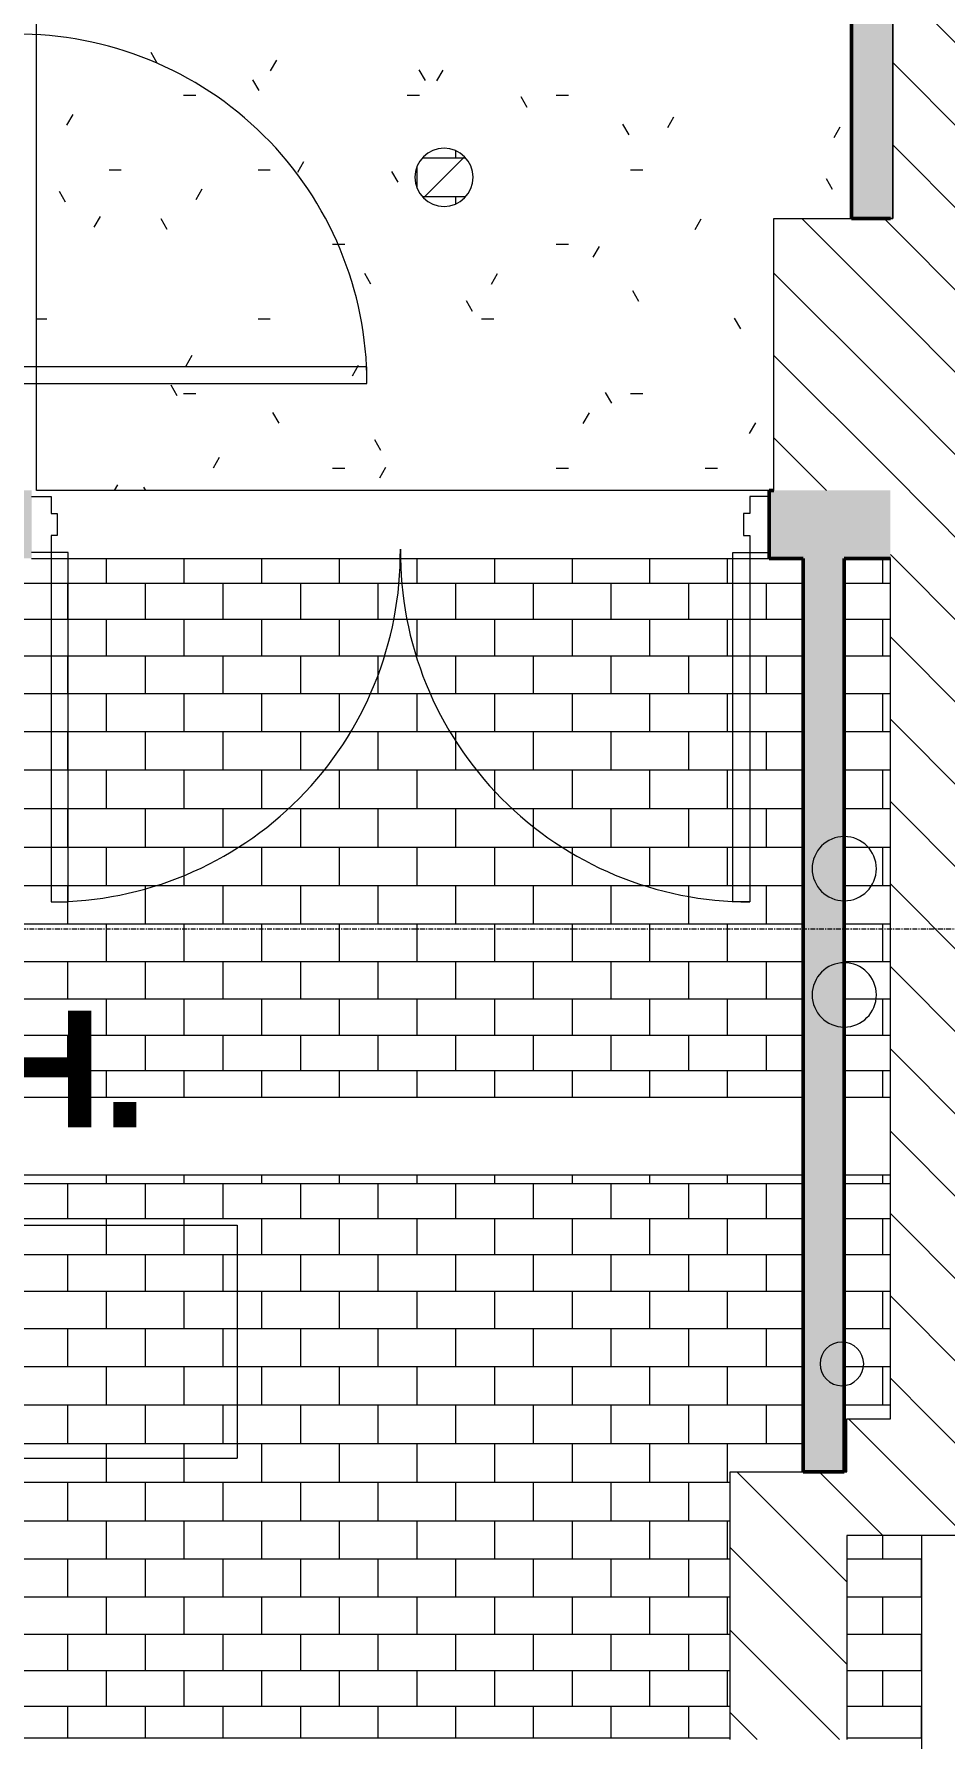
# Model space of a CAD drawing. Header units: inches. Extents: x -956 to 1409, y -1120 to 895.
# Drawn here: x 721.9 to 815.8, y -176.9 to -1.4 of the extents above; entities that cross this region are included whole.
import ezdxf

# ---------------------------------------------------------------- set-up
doc = ezdxf.new("R2010")
doc.units = ezdxf.units.IN
doc.header["$MEASUREMENT"] = 0
doc.linetypes.add('Grid Line', pattern=[0.875, 0.5, -0.125, 0.125, -0.125])
for name, color, linetype, lineweight in [('A-AREA-IDEN', 2, 'Continuous', 9), ('A-CLNG', 13, 'Continuous', 13), ('A-CLNG-PATT', 13, 'Continuous', 13), ('A-DOOR', 31, 'Continuous', 13), ('A-DOOR-FRAM', 31, 'Continuous', 20), ('A-WALL', 113, 'Continuous', 13), ('A-WALL-PATT', 111, 'Continuous', 13), ('E-LITE-EQPM', 33, 'Continuous', 9), ('I-WALL', 2, 'Continuous', 13), ('S-COLS-SYMB', 171, 'Continuous', 20), ('S-GRID', 1, 'Continuous', 9)]:
    doc.layers.add(name, color=color, linetype=linetype, lineweight=lineweight)
doc.styles.add('Arial_B', font='arialbd.ttf', dxfattribs={"height": 12})
pattern_1 = [(135, (0, 0), (-4.24264, -4.24264), [])]

# ---------------------------------------------------------------- blocks, each defined once
blk = doc.blocks.new('Curtain Wall-Store Front-Sgl w swing _ Bar - Elev_ Lobby-3130013-7TH FLOOR TELECOM RCP')
at = {"layer": 'A-DOOR', "color": 53, "lineweight": 20}
for p, q in [((-16.25, -0.5), (-18, -0.5)), ((-18, -0.5), (-18, -36.5)), ((-16.25, -36.5), (-16.25, -0.5)), ((-18, -36.5), (-16.25, -36.5))]:
    blk.add_line(p, q, dxfattribs=at)
at = {"layer": 'A-DOOR', "color": 9, "lineweight": 9}
blk.add_arc((-18, -0.5), 36, 270, 0.5, dxfattribs=at)
blk = doc.blocks.new('Double Flush-HM Frame - 6_-0_ Storeroom 20 MIN-2956951-7TH FLOOR TELECOM RCP')
at = {"layer": 'A-DOOR', "color": 53, "lineweight": 20}
for p, q in [((-54, 38.875), (-52.25, 38.875)), ((-54, 2.875), (-54, 38.875)), ((-52.25, 38.875), (-52.25, 2.875)), ((16.25, 38.875), (16.25, 2.875)), ((18, 38.875), (16.25, 38.875)), ((18, 2.875), (18, 38.875)), ((-52.25, 2.875), (-54, 2.875)), ((16.25, 2.875), (18, 2.875))]:
    blk.add_line(p, q, dxfattribs=at)
at = {"layer": 'A-DOOR', "color": 9, "lineweight": 9}
for centre, start, end in [((-54, 2.875), 359.5, 90), ((18, 2.875), 90, 180.5)]:
    blk.add_arc(centre, 36, start, end, dxfattribs=at)
at = {"layer": 'A-DOOR-FRAM', "color": 53}
for p, q in [((-54, 2.875), (-56, 2.875)), ((-54, 1.125), (-54, 2.875)), ((18, 2.875), (20, 2.875)), ((18, 1.125), (18, 2.875)), ((-53.375, 1.125), (-54, 1.125)), ((-53.375, -1.125), (-53.375, 1.125)), ((17.375, 1.125), (18, 1.125)), ((17.375, -1.125), (17.375, 1.125)), ((-54, -1.125), (-53.375, -1.125)), ((-54, -2.875), (-54, -1.125)), ((18, -1.125), (17.375, -1.125)), ((18, -2.875), (18, -1.125)), ((-56, -2.875), (-54, -2.875)), ((20, -2.875), (18, -2.875))]:
    blk.add_line(p, q, dxfattribs=at)
blk = doc.blocks.new('FP_26-7TH FLOOR TELECOM RCP')
at = {"layer": 'A-CLNG-PATT', "color": 253}
for p, q in [((765.34, -13.39), (765.34, -14.12)), ((761.34, -15.13), (761.34, -17.1)), ((761.93, -14.12), (766.36, -14.12)), ((657.03, -18.1), (660.39, -18.1)), ((657.34, -17.91), (657.34, -18.1)), ((661.34, -19.12), (661.34, -21.99)), ((761.92, -18.1), (766.38, -18.1)), ((765.34, -18.1), (765.34, -18.85)), ((656.12, -22.07), (661.3, -22.07)), ((657.34, -22.07), (657.34, -23.21))]:
    blk.add_line(p, q, dxfattribs=at)
blk = doc.blocks.new('FP_27-7TH FLOOR TELECOM RCP')
at = {"layer": 'A-CLNG-PATT', "color": 253}
for p, q in [((729.34, -55.37), (729.34, -57.9)), ((737.34, -55.37), (737.34, -57.9)), ((745.34, -55.37), (745.34, -57.9)), ((753.34, -55.37), (753.34, -57.9)), ((761.34, -55.37), (761.34, -57.9)), ((769.34, -55.37), (769.34, -57.9)), ((777.34, -55.37), (777.34, -57.9)), ((785.34, -55.37), (785.34, -57.9)), ((793.34, -55.37), (793.34, -57.9)), ((809.34, -55.37), (809.34, -57.9)), ((618.05, -57.9), (801.15, -57.9)), ((725.34, -57.9), (725.34, -61.61)), ((733.34, -57.9), (733.34, -61.61)), ((741.34, -57.9), (741.34, -61.61)), ((749.34, -57.9), (749.34, -61.61)), ((757.34, -57.9), (757.34, -61.61)), ((765.34, -57.9), (765.34, -61.61)), ((773.34, -57.9), (773.34, -61.61)), ((781.34, -57.9), (781.34, -61.61)), ((789.34, -57.9), (789.34, -61.61)), ((797.34, -57.9), (797.34, -61.61)), ((805.4, -57.9), (810.15, -57.9)), ((618.05, -61.61), (801.15, -61.61)), ((729.34, -61.61), (729.34, -65.4)), ((737.34, -61.61), (737.34, -65.4)), ((745.34, -61.61), (745.34, -65.4)), ((753.34, -61.61), (753.34, -65.4)), ((761.34, -61.61), (761.34, -65.4)), ((769.34, -61.61), (769.34, -65.4)), ((777.34, -61.61), (777.34, -65.4)), ((785.34, -61.61), (785.34, -65.4)), ((793.34, -61.61), (793.34, -65.4)), ((805.4, -61.61), (810.15, -61.61)), ((809.34, -61.61), (809.34, -65.4)), ((618.05, -65.4), (801.15, -65.4)), ((725.34, -65.4), (725.34, -69.27)), ((733.34, -65.4), (733.34, -69.27)), ((741.34, -65.4), (741.34, -69.27)), ((749.34, -65.4), (749.34, -69.27)), ((757.34, -65.4), (757.34, -69.27)), ((765.34, -65.4), (765.34, -69.27)), ((773.34, -65.4), (773.34, -69.27)), ((781.34, -65.4), (781.34, -69.27)), ((789.34, -65.4), (789.34, -69.27)), ((797.34, -65.4), (797.34, -69.27)), ((805.4, -65.4), (810.15, -65.4)), ((618.05, -69.27), (801.15, -69.27)), ((729.34, -69.27), (729.34, -73.19)), ((737.34, -69.27), (737.34, -73.19)), ((745.34, -69.27), (745.34, -73.19)), ((753.34, -69.27), (753.34, -73.19)), ((761.34, -69.27), (761.34, -73.19)), ((769.34, -69.27), (769.34, -73.19)), ((777.34, -69.27), (777.34, -73.19)), ((785.34, -69.27), (785.34, -73.19)), ((793.34, -69.27), (793.34, -73.19)), ((805.4, -69.27), (810.15, -69.27)), ((809.34, -69.27), (809.34, -73.19)), ((618.05, -73.19), (801.15, -73.19)), ((725.34, -73.19), (725.34, -77.14)), ((733.34, -73.19), (733.34, -77.14)), ((741.34, -73.19), (741.34, -77.14)), ((749.34, -73.19), (749.34, -77.14)), ((757.34, -73.19), (757.34, -77.14)), ((765.34, -73.19), (765.34, -77.14)), ((773.34, -73.19), (773.34, -77.14)), ((781.34, -73.19), (781.34, -77.14)), ((789.34, -73.19), (789.34, -77.14)), ((797.34, -73.19), (797.34, -77.14)), ((805.4, -73.19), (810.15, -73.19)), ((618.05, -77.14), (801.15, -77.14)), ((729.34, -77.14), (729.34, -81.12)), ((737.34, -77.14), (737.34, -81.12)), ((745.34, -77.14), (745.34, -81.12)), ((753.34, -77.14), (753.34, -81.12)), ((761.34, -77.14), (761.34, -81.12)), ((769.34, -77.14), (769.34, -81.12)), ((777.34, -77.14), (777.34, -81.12)), ((785.34, -77.14), (785.34, -81.12)), ((793.34, -77.14), (793.34, -81.12)), ((805.4, -77.14), (810.15, -77.14)), ((809.34, -77.14), (809.34, -81.12)), ((618.05, -81.12), (801.15, -81.12)), ((725.34, -81.12), (725.34, -85.1)), ((733.34, -81.12), (733.34, -85.1)), ((741.34, -81.12), (741.34, -85.1)), ((749.34, -81.12), (749.34, -85.1)), ((757.34, -81.12), (757.34, -85.1)), ((765.34, -81.12), (765.34, -85.1)), ((773.34, -81.12), (773.34, -85.1)), ((781.34, -81.12), (781.34, -85.1)), ((789.34, -81.12), (789.34, -85.1)), ((797.34, -81.12), (797.34, -85.1)), ((805.4, -81.12), (810.15, -81.12)), ((618.05, -85.1), (801.15, -85.1)), ((729.34, -85.1), (729.34, -89.07)), ((737.34, -85.1), (737.34, -89.07)), ((745.34, -85.1), (745.34, -89.07)), ((753.34, -85.1), (753.34, -89.07)), ((761.34, -85.1), (761.34, -89.07)), ((769.34, -85.1), (769.34, -89.07)), ((777.34, -85.1), (777.34, -89.07)), ((785.34, -85.1), (785.34, -89.07)), ((793.34, -85.1), (793.34, -89.07)), ((805.4, -85.1), (810.15, -85.1)), ((809.34, -85.1), (809.34, -89.07)), ((618.05, -89.07), (801.15, -89.07)), ((725.34, -89.07), (725.34, -93)), ((733.34, -89.07), (733.34, -93)), ((741.34, -89.07), (741.34, -93)), ((749.34, -89.07), (749.34, -93)), ((757.34, -89.07), (757.34, -93)), ((765.34, -89.07), (765.34, -93)), ((773.34, -89.07), (773.34, -93)), ((781.34, -89.07), (781.34, -93)), ((789.34, -89.07), (789.34, -93)), ((797.34, -89.07), (797.34, -93)), ((805.4, -89.07), (810.15, -89.07)), ((618.05, -93), (801.15, -93)), ((729.34, -93), (729.34, -96.89)), ((737.34, -93), (737.34, -96.89)), ((745.34, -93), (745.34, -96.89)), ((753.34, -93), (753.34, -96.89)), ((761.34, -93), (761.34, -96.89)), ((769.34, -93), (769.34, -96.89)), ((777.34, -93), (777.34, -96.89)), ((785.34, -93), (785.34, -96.89)), ((793.34, -93), (793.34, -96.89)), ((805.4, -93), (810.15, -93)), ((809.34, -93), (809.34, -96.89)), ((618.05, -96.89), (801.15, -96.89)), ((725.34, -96.89), (725.34, -100.71)), ((733.34, -96.89), (733.34, -100.71)), ((741.34, -96.89), (741.34, -100.71)), ((749.34, -96.89), (749.34, -100.71)), ((757.34, -96.89), (757.34, -100.71)), ((765.34, -96.89), (765.34, -100.71)), ((773.34, -96.89), (773.34, -100.71)), ((781.34, -96.89), (781.34, -100.71)), ((789.34, -96.89), (789.34, -100.71)), ((797.34, -96.89), (797.34, -100.71)), ((805.4, -96.89), (810.15, -96.89)), ((618.05, -100.71), (801.15, -100.71)), ((729.34, -100.71), (729.34, -104.46)), ((737.34, -100.71), (737.34, -104.46)), ((745.34, -100.71), (745.34, -104.46)), ((753.34, -100.71), (753.34, -104.46)), ((761.34, -100.71), (761.34, -104.46)), ((769.34, -100.71), (769.34, -104.46)), ((777.34, -100.71), (777.34, -104.46)), ((785.34, -100.71), (785.34, -104.46)), ((793.34, -100.71), (793.34, -104.46)), ((805.4, -100.71), (810.15, -100.71)), ((809.34, -100.71), (809.34, -104.46)), ((618.05, -104.46), (801.15, -104.46)), ((725.34, -104.46), (725.34, -108.1)), ((733.34, -104.46), (733.34, -108.1)), ((741.34, -104.46), (741.34, -108.1)), ((749.34, -104.46), (749.34, -108.1)), ((757.34, -104.46), (757.34, -108.1)), ((765.34, -104.46), (765.34, -108.1)), ((773.34, -104.46), (773.34, -108.1)), ((781.34, -104.46), (781.34, -108.1)), ((789.34, -104.46), (789.34, -108.1)), ((797.34, -104.46), (797.34, -108.1)), ((805.4, -104.46), (810.15, -104.46)), ((618.05, -108.1), (801.15, -108.1)), ((729.34, -108.1), (729.34, -110.87)), ((737.34, -108.1), (737.34, -110.87)), ((745.34, -108.1), (745.34, -110.87)), ((753.34, -108.1), (753.34, -110.87)), ((761.34, -108.1), (761.34, -110.87)), ((769.34, -108.1), (769.34, -110.87)), ((777.34, -108.1), (777.34, -110.87)), ((785.34, -108.1), (785.34, -110.87)), ((793.34, -108.1), (793.34, -110.87)), ((805.4, -108.1), (810.15, -108.1)), ((809.34, -108.1), (809.34, -110.87))]:
    blk.add_line(p, q, dxfattribs=at)
blk = doc.blocks.new('FP_28-7TH FLOOR TELECOM RCP')
at = {"layer": 'A-CLNG-PATT', "color": 253}
for p, q in [((729.34, -118.87), (729.34, -119.75)), ((737.34, -118.87), (737.34, -119.75)), ((745.34, -118.87), (745.34, -119.75)), ((753.34, -118.87), (753.34, -119.75)), ((761.34, -118.87), (761.34, -119.75)), ((769.34, -118.87), (769.34, -119.75)), ((777.34, -118.87), (777.34, -119.75)), ((785.34, -118.87), (785.34, -119.75)), ((793.34, -118.87), (793.34, -119.75)), ((809.34, -118.87), (809.34, -119.75)), ((618.05, -119.75), (801.15, -119.75)), ((725.34, -119.75), (725.34, -123.35)), ((733.34, -119.75), (733.34, -123.35)), ((741.34, -119.75), (741.34, -123.35)), ((749.34, -119.75), (749.34, -123.35)), ((757.34, -119.75), (757.34, -123.35)), ((765.34, -119.75), (765.34, -123.35)), ((773.34, -119.75), (773.34, -123.35)), ((781.34, -119.75), (781.34, -123.35)), ((789.34, -119.75), (789.34, -123.35)), ((797.34, -119.75), (797.34, -123.35)), ((805.4, -119.75), (810.15, -119.75)), ((618.05, -123.35), (801.15, -123.35)), ((729.34, -123.35), (729.34, -127.04)), ((737.34, -123.35), (737.34, -127.04)), ((745.34, -123.35), (745.34, -127.04)), ((753.34, -123.35), (753.34, -127.04)), ((761.34, -123.35), (761.34, -127.04)), ((769.34, -123.35), (769.34, -127.04)), ((777.34, -123.35), (777.34, -127.04)), ((785.34, -123.35), (785.34, -127.04)), ((793.34, -123.35), (793.34, -127.04)), ((805.4, -123.35), (810.15, -123.35)), ((809.34, -123.35), (809.34, -127.04)), ((618.05, -127.04), (801.15, -127.04)), ((725.34, -127.04), (725.34, -130.83)), ((733.34, -127.04), (733.34, -130.83)), ((741.34, -127.04), (741.34, -130.83)), ((749.34, -127.04), (749.34, -130.83)), ((757.34, -127.04), (757.34, -130.83)), ((765.34, -127.04), (765.34, -130.83)), ((773.34, -127.04), (773.34, -130.83)), ((781.34, -127.04), (781.34, -130.83)), ((789.34, -127.04), (789.34, -130.83)), ((797.34, -127.04), (797.34, -130.83)), ((805.4, -127.04), (810.15, -127.04)), ((618.05, -130.83), (801.15, -130.83)), ((729.34, -130.83), (729.34, -134.68)), ((737.34, -130.83), (737.34, -134.68)), ((745.34, -130.83), (745.34, -134.68)), ((753.34, -130.83), (753.34, -134.68)), ((761.34, -130.83), (761.34, -134.68)), ((769.34, -130.83), (769.34, -134.68)), ((777.34, -130.83), (777.34, -134.68)), ((785.34, -130.83), (785.34, -134.68)), ((793.34, -130.83), (793.34, -134.68)), ((805.4, -130.83), (810.15, -130.83)), ((809.34, -130.83), (809.34, -134.68)), ((618.05, -134.68), (801.15, -134.68)), ((725.34, -134.68), (725.34, -138.59)), ((733.34, -134.68), (733.34, -138.59)), ((741.34, -134.68), (741.34, -138.59)), ((749.34, -134.68), (749.34, -138.59)), ((757.34, -134.68), (757.34, -138.59)), ((765.34, -134.68), (765.34, -138.59)), ((773.34, -134.68), (773.34, -138.59)), ((781.34, -134.68), (781.34, -138.59)), ((789.34, -134.68), (789.34, -138.59)), ((797.34, -134.68), (797.34, -138.59)), ((805.4, -134.68), (810.15, -134.68)), ((618.05, -138.59), (801.15, -138.59)), ((729.34, -138.59), (729.34, -142.55)), ((737.34, -138.59), (737.34, -142.55)), ((745.34, -138.59), (745.34, -142.55)), ((753.34, -138.59), (753.34, -142.55)), ((761.34, -138.59), (761.34, -142.55)), ((769.34, -138.59), (769.34, -142.55)), ((777.34, -138.59), (777.34, -142.55)), ((785.34, -138.59), (785.34, -142.55)), ((793.34, -138.59), (793.34, -142.55)), ((805.4, -138.59), (810.15, -138.59)), ((809.34, -138.59), (809.34, -142.55)), ((618.05, -142.55), (801.15, -142.55)), ((725.34, -142.55), (725.34, -146.52)), ((733.34, -142.55), (733.34, -146.52)), ((741.34, -142.55), (741.34, -146.52)), ((749.34, -142.55), (749.34, -146.52)), ((757.34, -142.55), (757.34, -146.52)), ((765.34, -142.55), (765.34, -146.52)), ((773.34, -142.55), (773.34, -146.52)), ((781.34, -142.55), (781.34, -146.52)), ((789.34, -142.55), (789.34, -146.52)), ((797.34, -142.55), (797.34, -146.52)), ((805.4, -142.55), (810.15, -142.55)), ((618.05, -146.52), (801.15, -146.52)), ((729.34, -146.52), (729.34, -150.5)), ((737.34, -146.52), (737.34, -150.5)), ((745.34, -146.52), (745.34, -150.5)), ((753.34, -146.52), (753.34, -150.5)), ((761.34, -146.52), (761.34, -150.5)), ((769.34, -146.52), (769.34, -150.5)), ((777.34, -146.52), (777.34, -150.5)), ((785.34, -146.52), (785.34, -150.5)), ((793.34, -146.52), (793.34, -150.5)), ((805.4, -146.52), (805.65, -146.52)), ((618.05, -150.5), (793.65, -150.5)), ((725.34, -150.5), (725.34, -154.47)), ((733.34, -150.5), (733.34, -154.47)), ((741.34, -150.5), (741.34, -154.47)), ((749.34, -150.5), (749.34, -154.47)), ((757.34, -150.5), (757.34, -154.47)), ((765.34, -150.5), (765.34, -154.47)), ((773.34, -150.5), (773.34, -154.47)), ((781.34, -150.5), (781.34, -154.47)), ((789.34, -150.5), (789.34, -154.47)), ((618.05, -154.47), (793.65, -154.47)), ((729.34, -154.47), (729.34, -158.41)), ((737.34, -154.47), (737.34, -158.41)), ((745.34, -154.47), (745.34, -158.41)), ((753.34, -154.47), (753.34, -158.41)), ((761.34, -154.47), (761.34, -158.41)), ((769.34, -154.47), (769.34, -158.41)), ((777.34, -154.47), (777.34, -158.41)), ((785.34, -154.47), (785.34, -158.41)), ((793.34, -154.47), (793.34, -158.41)), ((809.34, -155.99), (809.34, -158.41)), ((618.05, -158.41), (793.65, -158.41)), ((725.34, -158.41), (725.34, -162.31)), ((733.34, -158.41), (733.34, -162.31)), ((741.34, -158.41), (741.34, -162.31)), ((749.34, -158.41), (749.34, -162.31)), ((757.34, -158.41), (757.34, -162.31)), ((765.34, -158.41), (765.34, -162.31)), ((773.34, -158.41), (773.34, -162.31)), ((781.34, -158.41), (781.34, -162.31)), ((789.34, -158.41), (789.34, -162.31)), ((805.65, -158.41), (813.4, -158.41)), ((813.34, -158.41), (813.34, -162.31)), ((618.05, -162.31), (793.65, -162.31)), ((729.34, -162.31), (729.34, -166.14)), ((737.34, -162.31), (737.34, -166.14)), ((745.34, -162.31), (745.34, -166.14)), ((753.34, -162.31), (753.34, -166.14)), ((761.34, -162.31), (761.34, -166.14)), ((769.34, -162.31), (769.34, -166.14)), ((777.34, -162.31), (777.34, -166.14)), ((785.34, -162.31), (785.34, -166.14)), ((793.34, -162.31), (793.34, -166.14)), ((805.65, -162.31), (813.4, -162.31)), ((809.34, -162.31), (809.34, -166.14)), ((618.05, -166.14), (793.65, -166.14)), ((725.34, -166.14), (725.34, -169.9)), ((733.34, -166.14), (733.34, -169.9)), ((741.34, -166.14), (741.34, -169.9)), ((749.34, -166.14), (749.34, -169.9)), ((757.34, -166.14), (757.34, -169.9)), ((765.34, -166.14), (765.34, -169.9)), ((773.34, -166.14), (773.34, -169.9)), ((781.34, -166.14), (781.34, -169.9)), ((789.34, -166.14), (789.34, -169.9)), ((805.65, -166.14), (813.4, -166.14)), ((813.34, -166.14), (813.34, -169.9)), ((618.05, -169.9), (793.65, -169.9)), ((729.34, -169.9), (729.34, -173.56)), ((737.34, -169.9), (737.34, -173.56)), ((745.34, -169.9), (745.34, -173.56)), ((753.34, -169.9), (753.34, -173.56)), ((761.34, -169.9), (761.34, -173.56)), ((769.34, -169.9), (769.34, -173.56)), ((777.34, -169.9), (777.34, -173.56)), ((785.34, -169.9), (785.34, -173.56)), ((793.34, -169.9), (793.34, -173.56)), ((805.65, -169.9), (813.4, -169.9)), ((809.34, -169.9), (809.34, -173.56)), ((618.05, -173.56), (793.65, -173.56)), ((725.34, -173.56), (725.34, -176.87)), ((733.34, -173.56), (733.34, -176.87)), ((741.34, -173.56), (741.34, -176.87)), ((749.34, -173.56), (749.34, -176.87)), ((757.34, -173.56), (757.34, -176.87)), ((765.34, -173.56), (765.34, -176.87)), ((773.34, -173.56), (773.34, -176.87)), ((781.34, -173.56), (781.34, -176.87)), ((789.34, -173.56), (789.34, -176.87)), ((805.65, -173.56), (813.4, -173.56)), ((813.34, -173.56), (813.34, -176.87))]:
    blk.add_line(p, q, dxfattribs=at)
blk = doc.blocks.new('7th Floor Vault4 - 7th Floor Vault-3167701-7TH FLOOR TELECOM RCP')
at = {"layer": 'A-CLNG', "color": 9, "lineweight": 9}
for p, q in [((801.15, -110.87), (618.05, -110.87)), ((810.15, -110.87), (805.4, -110.87)), ((801.15, -118.87), (618.05, -118.87)), ((810.15, -118.87), (805.4, -118.87)), ((813.4, -176.89), (813.4, -156)), ((793.65, -176.87), (618.05, -176.87)), ((813.4, -176.87), (805.65, -176.87)), ((813.4, -184.87), (813.4, -176.87))]:
    blk.add_line(p, q, dxfattribs=at)
for name in ['FP_26-7TH FLOOR TELECOM RCP', 'FP_27-7TH FLOOR TELECOM RCP', 'FP_28-7TH FLOOR TELECOM RCP']:
    blk.add_blockref(name, (0, 0), dxfattribs=at)
blk = doc.blocks.new('Downlight - Recessed Can - 6_ Incandescent - 277V-3276897-7TH FLOOR TELECOM RCP')
at = {"layer": 'E-LITE-EQPM', "color": 9}
for q in [(2.12, 2.12), (-2.12, -2.12)]:
    blk.add_line((0, 0), q, dxfattribs=at)
for start, end in [(360, 180), (180, 360)]:
    blk.add_arc((0, 0), 3, start, end, dxfattribs=at)
blk = doc.blocks.new('Pipe-Column - Pipe6STD-4878783-7TH FLOOR TELECOM RCP')
at = {"layer": 'S-COLS-SYMB', "color": 53}
for start, end in [(360, 180), (180, 360)]:
    blk.add_arc((0, 0), 3.31, start, end, dxfattribs=at)
blk = doc.blocks.new('Pipe-Column - Pipe4STD-4878796-7TH FLOOR TELECOM RCP')
at = {"layer": 'S-COLS-SYMB', "color": 53}
for start, end in [(360, 180), (180, 360)]:
    blk.add_arc((0, 0), 2.25, start, end, dxfattribs=at)
blk = doc.blocks.new('18433_1 - AEO NY - CENTRAL_rvt-1-7TH FLOOR TELECOM RCP')
at = {"layer": 'A-CLNG-PATT'}
h = blk.add_hatch(dxfattribs=at)
h.set_pattern_fill('FP_12', color=253, style=0, pattern_type=2)
h.set_pattern_definition([(0, (0, 0), (30.72, 7.68), [1.267, -21.773, 1.267, -21.773, -122.88]), (0, (0, 0), (30.72, 7.68), [-46.08, 1.267, -44.813, 1.267, -21.773, -53.76]), (0, (0, 0), (30.72, 7.68), [-115.2, 1.267, -14.093, 1.267, -37.133]), (120, (11.52, 3.84), (-22.011075, 22.7643), [1.267, -21.773, 1.267, -21.773, -122.88]), (120, (11.52, 3.84), (-22.011075, 22.7643), [-46.08, 1.267, -44.813, 1.267, -21.773, -53.76]), (120, (11.52, 3.84), (-22.011075, 22.7643), [-115.2, 1.267, -14.093, 1.267, -37.133]), (240, (15.36, 19.2), (-8.708925, -30.4443), [1.267, -21.773, 1.267, -21.773, -122.88]), (240, (15.36, 19.2), (-8.708925, -30.4443), [-46.08, 1.267, -44.813, 1.267, -21.773, -53.76]), (240, (15.36, 19.2), (-8.708925, -30.4443), [-115.2, 1.267, -14.093, 1.267, -37.133])])
h.paths.add_polyline_path([(797.65, -48.37), (798.15, -48.37), (798.15, -20.37), (806.15, -20.37), (806.15, 520.13), (722.15, 520.13), (722.15, 386.72), (728.15, 386.72), (728.15, 338.72), (722.15, 338.72), (722.15, 206.72), (728.15, 206.72), (728.15, 158.72), (722.15, 158.72), (722.15, -48.37), (795.84, -48.37)], flags=0)
h.paths.add_polyline_path([(764.15, -19.12), (763.37, -19.02), (762.65, -18.72), (762.03, -18.24), (761.55, -17.62), (761.25, -16.9), (761.15, -16.12), (761.25, -15.34), (761.55, -14.62), (762.03, -14), (762.65, -13.52), (763.37, -13.22), (764.15, -13.12), (764.92, -13.22), (765.65, -13.52), (766.27, -14), (766.75, -14.62), (767.05, -15.34), (767.15, -16.12), (767.05, -16.9), (766.75, -17.62), (766.27, -18.24), (765.65, -18.72), (764.92, -19.02)], flags=0)
h.paths.add_polyline_path([(764.15, 40.88), (763.37, 40.98), (762.65, 41.28), (762.03, 41.76), (761.55, 42.38), (761.25, 43.1), (761.15, 43.88), (761.25, 44.66), (761.55, 45.38), (762.03, 46), (762.65, 46.48), (763.37, 46.78), (764.15, 46.88), (764.92, 46.78), (765.65, 46.48), (766.27, 46), (766.75, 45.38), (767.05, 44.66), (767.15, 43.88), (767.05, 43.1), (766.75, 42.38), (766.27, 41.76), (765.65, 41.28), (764.92, 40.98)], flags=0)
h.paths.add_polyline_path([(764.15, 100.88), (763.37, 100.98), (762.65, 101.28), (762.03, 101.76), (761.55, 102.38), (761.25, 103.1), (761.15, 103.88), (761.25, 104.66), (761.55, 105.38), (762.03, 106), (762.65, 106.48), (763.37, 106.78), (764.15, 106.88), (764.92, 106.78), (765.65, 106.48), (766.27, 106), (766.75, 105.38), (767.05, 104.66), (767.15, 103.88), (767.05, 103.1), (766.75, 102.38), (766.27, 101.76), (765.65, 101.28), (764.92, 100.98)], flags=0)
h.paths.add_polyline_path([(764.15, 160.88), (763.37, 160.98), (762.65, 161.28), (762.03, 161.76), (761.55, 162.38), (761.25, 163.1), (761.15, 163.88), (761.25, 164.66), (761.55, 165.38), (762.03, 166), (762.65, 166.48), (763.37, 166.78), (764.15, 166.88), (764.92, 166.78), (765.65, 166.48), (766.27, 166), (766.75, 165.38), (767.07, 164.5), (767.15, 163.88), (767.05, 163.1), (766.75, 162.38), (766.27, 161.76), (765.65, 161.28), (764.92, 160.98)], flags=0)
h.paths.add_polyline_path([(764.15, 220.88), (763.37, 220.98), (762.65, 221.28), (762.03, 221.76), (761.55, 222.38), (761.25, 223.1), (761.15, 223.88), (761.25, 224.66), (761.55, 225.38), (762.03, 226), (762.65, 226.48), (763.37, 226.78), (764.15, 226.88), (764.92, 226.78), (765.65, 226.48), (766.27, 226), (766.75, 225.38), (767.05, 224.66), (767.15, 223.88), (767.05, 223.1), (766.75, 222.38), (766.27, 221.76), (765.65, 221.28), (764.92, 220.98)], flags=0)
h.paths.add_polyline_path([(764.15, 280.88), (763.37, 280.98), (762.65, 281.28), (762.03, 281.76), (761.55, 282.38), (761.25, 283.1), (761.15, 283.88), (761.25, 284.66), (761.55, 285.38), (762.03, 286), (762.65, 286.48), (763.37, 286.78), (764.15, 286.88), (764.92, 286.78), (765.65, 286.48), (766.27, 286), (766.75, 285.38), (767.05, 284.66), (767.15, 283.88), (767.05, 283.1), (766.75, 282.38), (766.27, 281.76), (765.65, 281.28), (764.92, 280.98)], flags=0)
h.paths.add_polyline_path([(764.15, 340.88), (763.37, 340.98), (762.65, 341.28), (762.03, 341.76), (761.55, 342.38), (761.25, 343.1), (761.15, 343.88), (761.25, 344.66), (761.55, 345.38), (762.03, 346), (762.65, 346.48), (763.37, 346.78), (764.15, 346.88), (764.92, 346.78), (765.65, 346.48), (766.27, 346), (766.75, 345.38), (767.05, 344.66), (767.15, 343.88), (767.05, 343.1), (766.75, 342.38), (766.27, 341.76), (765.65, 341.28), (764.92, 340.98)], flags=0)
h.paths.add_polyline_path([(764.15, 400.88), (763.37, 400.98), (762.65, 401.28), (762.03, 401.76), (761.55, 402.38), (761.25, 403.1), (761.15, 403.88), (761.25, 404.66), (761.55, 405.38), (762.03, 406), (762.65, 406.48), (763.37, 406.78), (764.15, 406.88), (764.92, 406.78), (765.65, 406.48), (766.27, 406), (766.75, 405.38), (767.05, 404.66), (767.15, 403.88), (767.05, 403.1), (766.75, 402.38), (766.27, 401.76), (765.65, 401.28), (764.92, 400.98)], flags=0)
h.paths.add_polyline_path([(764.15, 460.88), (763.37, 460.98), (762.65, 461.28), (762.03, 461.76), (761.55, 462.38), (761.25, 463.1), (761.15, 463.88), (761.25, 464.66), (761.55, 465.38), (762.03, 466), (762.65, 466.48), (763.37, 466.78), (764.15, 466.88), (764.92, 466.78), (765.65, 466.48), (766.27, 466), (766.75, 465.38), (767.05, 464.66), (767.15, 463.88), (767.05, 463.1), (766.75, 462.38), (766.27, 461.76), (765.65, 461.28), (764.92, 460.98)], flags=0)
at = {"layer": 'A-WALL-PATT'}
for points in [[(806.15, -20.37), (810.4, -20.37), (810.4, 91.71), (806.15, 91.71), (806.15, -8.65)], [(805.4, -149.45), (805.4, -55.37), (801.15, -55.37), (801.15, -149.45)]]:
    blk.add_hatch(color=253, dxfattribs=at).paths.add_polyline_path(points, flags=0)
at = {"layer": 'A-WALL-PATT', "lineweight": 9}
h = blk.add_hatch(dxfattribs=at)
h.set_pattern_fill('FP_1', color=9, style=0, pattern_type=2)
h.set_pattern_definition(pattern_1)
h.paths.add_polyline_path([(810.15, -143.99), (818.15, -143.99), (818.15, 79.71), (810.4, 79.71), (810.4, -20.37), (810.15, -20.37), (810.15, -112.53)], flags=0)
h = blk.add_hatch(dxfattribs=at)
h.set_pattern_fill('FP_1', color=9, style=0, pattern_type=2)
h.set_pattern_definition(pattern_1)
h.paths.add_polyline_path([(810.15, -48.37), (810.15, -20.37), (798.15, -20.37), (798.15, -48.37)], flags=0)
at = {"layer": 'A-WALL-PATT'}
h = blk.add_hatch(color=253, dxfattribs=at)
h.paths.add_polyline_path([(810.15, -55.37), (810.15, -48.37), (797.65, -48.37), (797.65, -55.37), (805.4, -55.37)], flags=0)
h.paths.add_polyline_path([(721.65, -55.37), (721.65, -48.37), (638.27, -48.37), (638.27, -55.37), (714.53, -55.37)], flags=0)
at = {"layer": 'A-WALL-PATT', "lineweight": 9}
h = blk.add_hatch(dxfattribs=at)
h.set_pattern_fill('FP_1', color=9, style=0, pattern_type=2)
h.set_pattern_definition(pattern_1)
h.paths.add_polyline_path([(903.4, -155.99), (903.4, -143.99), (805.65, -143.99), (805.65, -155.99), (877.14, -155.99)], flags=0)
h = blk.add_hatch(dxfattribs=at)
h.set_pattern_fill('FP_1', color=9, style=0, pattern_type=2)
h.set_pattern_definition(pattern_1)
h.paths.add_polyline_path([(805.65, -176.99), (805.65, -149.45), (793.65, -149.45), (793.65, -176.99), (795.84, -176.99)], flags=0)
at = {"layer": 'A-CLNG', "color": 253}
for start, end in [(0, 180), (180, 360)]:
    blk.add_arc((764.15, -16.12), 3, start, end, dxfattribs=at)
at = {"layer": 'A-WALL', "color": 9, "lineweight": 9}
for p, q in [((810.4, -20.37), (810.4, 79.71)), ((810.15, -20.37), (810.4, -20.37))]:
    blk.add_line(p, q, dxfattribs=at)
at = {"layer": 'A-WALL', "color": 53, "lineweight": 20}
for p, q in [((798.15, -48.37), (798.15, -20.37)), ((798.15, -20.37), (810.15, -20.37)), ((810.15, -143.99), (810.15, -55.37)), ((805.65, -143.99), (810.15, -143.99)), ((805.65, -149.45), (805.65, -143.99)), ((793.65, -176.99), (793.65, -149.45)), ((793.65, -149.45), (805.65, -149.45)), ((903.4, -155.99), (805.65, -155.99)), ((805.65, -155.99), (805.65, -176.99))]:
    blk.add_line(p, q, dxfattribs=at)
at = {"layer": 'I-WALL', "color": 133, "lineweight": 50}
for p, q in [((806.15, -20.37), (806.15, 91.71)), ((810.15, -20.37), (806.15, -20.37)), ((797.65, -55.37), (797.65, -48.37)), ((797.65, -48.37), (798.15, -48.37)), ((801.15, -55.37), (797.65, -55.37)), ((801.15, -149.45), (801.15, -55.37)), ((810.15, -55.37), (805.4, -55.37)), ((805.4, -55.37), (805.4, -149.45)), ((805.4, -149.45), (801.15, -149.45))]:
    blk.add_line(p, q, dxfattribs=at)
at = {"layer": 'I-WALL', "color": 253}
for p, q in [((810.4, 79.71), (810.4, -20.37)), ((722.15, -48.37), (722.15, 23.63)), ((810.4, -20.37), (810.15, -20.37)), ((797.65, -48.37), (722.15, -48.37)), ((721.65, -55.37), (797.65, -55.37))]:
    blk.add_line(p, q, dxfattribs=at)
at = {"color": 9, "lineweight": 9}
for name, p, rotation in [('Curtain Wall-Store Front-Sgl w swing _ Bar - Elev_ Lobby-3130013-7TH FLOOR TELECOM RCP', (719.71, -19.37), 89.9999999999999), ('Double Flush-HM Frame - 6_-0_ Storeroom 20 MIN-2956951-7TH FLOOR TELECOM RCP', (741.65, -51.87), 180)]:
    blk.add_blockref(name, p, dxfattribs=dict(at, rotation=rotation))
for name, p in [('7th Floor Vault4 - 7th Floor Vault-3167701-7TH FLOOR TELECOM RCP', (0, 0)), ('Downlight - Recessed Can - 6_ Incandescent - 277V-3276897-7TH FLOOR TELECOM RCP', (764.15, -16.12)), ('Pipe-Column - Pipe6STD-4878783-7TH FLOOR TELECOM RCP', (805.4, -87.32)), ('Pipe-Column - Pipe6STD-4878783-7TH FLOOR TELECOM RCP', (805.4, -100.32)), ('Pipe-Column - Pipe4STD-4878796-7TH FLOOR TELECOM RCP', (805.15, -138.32))]:
    blk.add_blockref(name, p, dxfattribs=at)
blk = doc.blocks.new('5649_structural model_2019_rvt-1-7TH FLOOR TELECOM RCP')
at = {"layer": 'S-GRID', "linetype": 'Grid Line', "lineweight": 13}
blk.add_line((869.79, -93.56), (-835.82, -93.56), dxfattribs=at)
blk = doc.blocks.new('Room Tag - Room Tag-84095-7TH FLOOR TELECOM RCP')
at = {"layer": 'A-AREA-IDEN'}
for p, q in [((-0.375, -0.0625), (-0.375, -0.3125)), ((-0.375, -0.0625), (0.375, -0.0625)), ((0.375, -0.0625), (0.375, -0.3125)), ((-0.375, -0.3125), (0.375, -0.3125))]:
    blk.add_line(p, q, dxfattribs=at)

msp = doc.modelspace()

# ---------------------------------------------------------------- block references
at = {"lineweight": 5}
for name in ['18433_1 - AEO NY - CENTRAL_rvt-1-7TH FLOOR TELECOM RCP', '5649_structural model_2019_rvt-1-7TH FLOOR TELECOM RCP']:
    msp.add_blockref(name, (0, 0), dxfattribs=at)
at = {"layer": 'A-AREA-IDEN', "xscale": 95.99999999999994, "yscale": 95.99999999999994, "zscale": 95.99999999999994}
msp.add_blockref('Room Tag - Room Tag-84095-7TH FLOOR TELECOM RCP', (706.82, -118.03), dxfattribs=at)

# ---------------------------------------------------------------- texts
at = {"layer": 'A-AREA-IDEN', "insert": (679.58, -101.96), "char_height": 12, "width": 65.751, "attachment_point": 1, "style": 'Arial_B'}
msp.add_mtext('MECH.', dxfattribs=at)

doc.saveas('drawing.dxf')
